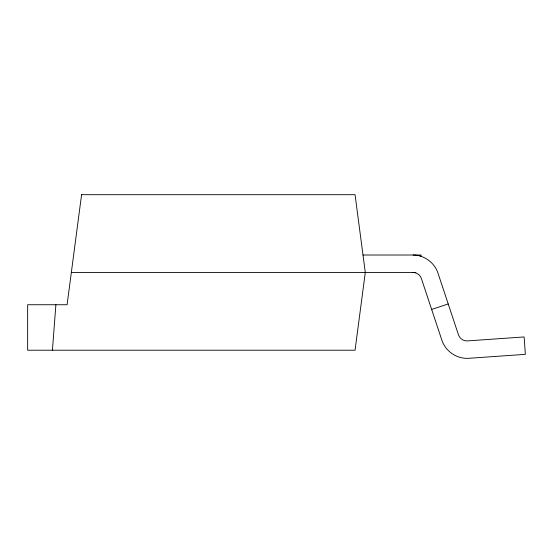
<?xml version="1.0" encoding="UTF-8"?>
<svg xmlns="http://www.w3.org/2000/svg" width="553" height="553" viewBox="0 0 553 553"><rect width="100%" height="100%" fill="white"/><g stroke="black" fill="none" stroke-linecap="round" stroke-linejoin="round"><path stroke-width="0.83" d="M52.431 350.222L55.888 304.738M431.658 309.445L448.207 303.943M362.996 255.009L421.04 255.009L421.04 256.675M71.344 272.456L415.891 272.456M413.077 255.009C424.103 255.078 434.368 262.481 437.907 272.926L458.513 334.959C459.757 338.643 463.518 341.16 467.396 340.911L524.133 336.943L525.35 354.342L468.612 358.309C456.972 359.063 445.697 351.508 441.958 340.454L421.351 278.429C420.169 274.945 416.748 272.477 413.077 272.456M81.581 194.691L67.093 304.738L27.65 304.738L27.65 350.222L355.054 350.222L365.291 272.456L355.054 194.691L81.581 194.691"/></g></svg>
